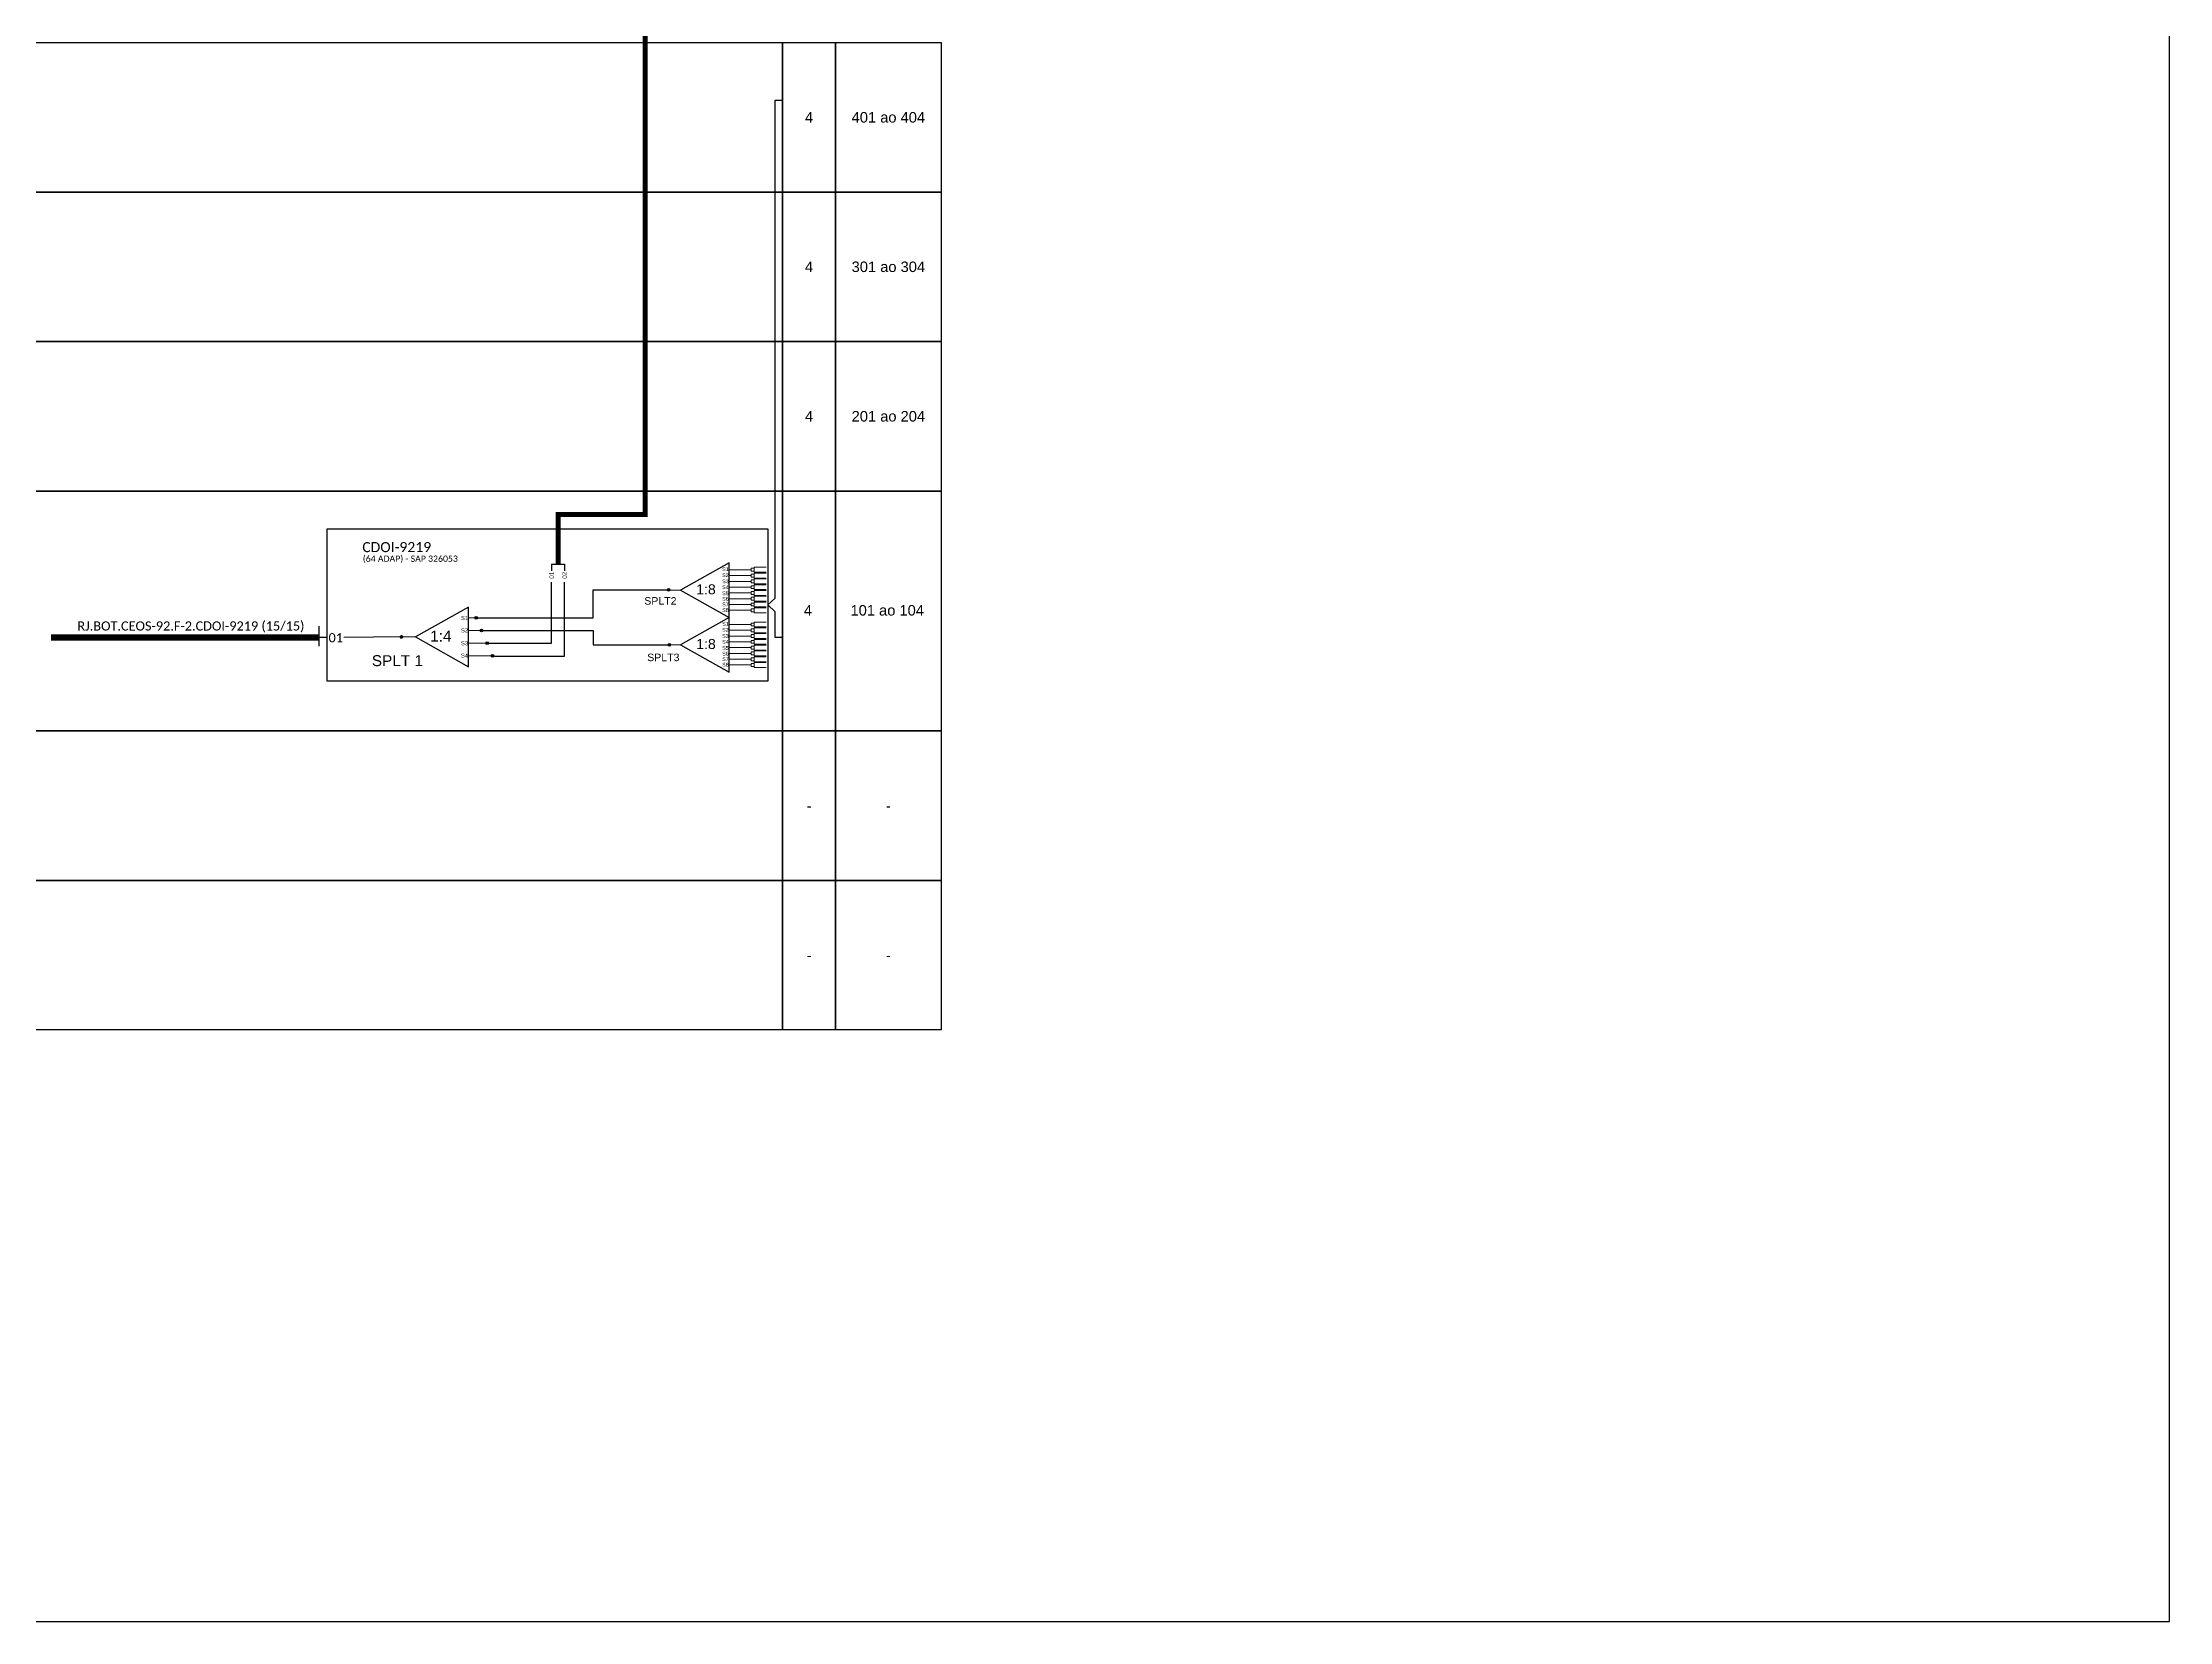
# Model space of a CAD drawing. Extents: x -89 to 749, y 705 to 1299.
# Drawn here: x 283.6 to 749.2, y 705 to 1050.8 of the extents above; entities that cross this region are included whole.
import ezdxf
from ezdxf.enums import TextEntityAlignment as Align

# ---------------------------------------------------------------- set-up
doc = ezdxf.new("R2010")
doc.units = 0
doc.styles.add('ARIAL', font='arial.ttf')
doc.styles.add('WMF-Calibri0', font='calibri.ttf')

# ---------------------------------------------------------------- blocks, each defined once
blk = doc.blocks.new('SPLT_1-4_DIV_DIR')
h = blk.add_hatch(color=3)
h.dxf.hatch_style = 1
edge = h.paths.add_edge_path()
edge.add_arc((13.27, 3.47), 0.242, 0, 360)
h = blk.add_hatch(color=3)
h.dxf.hatch_style = 1
edge = h.paths.add_edge_path()
edge.add_arc((14.27, 1.17), 0.242, 0, 360)
h = blk.add_hatch(color=3)
h.dxf.hatch_style = 1
edge = h.paths.add_edge_path()
edge.add_arc((15.27, -1.14), 0.242, 0, 360)
h = blk.add_hatch(color=3)
h.dxf.hatch_style = 1
edge = h.paths.add_edge_path()
edge.add_arc((16.27, -3.45), 0.242, 0, 360)
at = {"color": 1}
blk.add_lwpolyline([(11.89, 5.45), (2.22, 0), (11.89, -5.45), (11.89, 5.45)], dxfattribs=at)
at = {"color": 1, "lineweight": 0}
blk.add_lwpolyline([(2.22, 0), (0, 0)], dxfattribs=at)
at = {"color": 7, "lineweight": 0}
for points in [[(13.27, 3.47), (11.89, 3.47)], [(11.89, 1.17), (14.27, 1.17)], [(11.89, -1.14), (15.27, -1.14)], [(11.89, -3.45), (16.27, -3.45)]]:
    blk.add_lwpolyline(points, dxfattribs=at)
at = {"color": 3}
for centre in [(13.27, 3.47), (14.27, 1.17), (15.27, -1.14), (16.27, -3.45)]:
    blk.add_circle(centre, 0.242, dxfattribs=at)
at = {"color": 1, "style": 'ARIAL'}
for s, height, p in [('1:4', 2, (4.91, -0.85)), ('S1', 0.75, (10.52, 3.07)), ('S2', 0.75, (10.52, 0.81)), ('S3', 0.75, (10.52, -1.54)), ('S4', 0.75, (10.52, -3.8))]:
    blk.add_text(s, height=height, dxfattribs=at).set_placement(p)
blk = doc.blocks.new('SPLT_1-8_SC-APC')
at = {"color": 1}
blk.add_lwpolyline([(-7.37, -2.1), (-17.04, -7.55), (-7.37, -13), (-7.37, -2.1)], dxfattribs=at)
at = {"color": 3, "lineweight": 0}
for points in [[(-2.99, -3.51), (-7.37, -3.51)], [(-2.41, -3.02), (-2.41, -4)], [(-2.41, -3.02), (0, -3.02)], [(-2.41, -4), (0, -4)], [(-2.41, -4.17), (-2.41, -5.16)], [(-2.41, -4.17), (0, -4.17)], [(-7.37, -4.66), (-2.99, -4.66)], [(-7.37, -5.82), (-2.99, -5.82)], [(-7.37, -6.97), (-2.99, -6.97)], [(-7.37, -8.12), (-2.99, -8.12)], [(-2.41, -5.16), (0, -5.16)], [(-2.41, -5.32), (-2.41, -6.31)], [(-2.41, -5.32), (0, -5.32)], [(-2.41, -6.31), (0, -6.31)], [(-2.41, -6.48), (-2.41, -7.46)], [(-2.41, -6.48), (0, -6.48)], [(-2.41, -7.46), (0, -7.46)], [(-2.41, -7.63), (-2.41, -8.62)], [(-2.41, -7.63), (0, -7.63)], [(-7.37, -9.28), (-2.99, -9.28)], [(-7.37, -10.43), (-2.99, -10.43)], [(-7.37, -11.58), (-2.99, -11.58)], [(-2.41, -8.62), (0, -8.62)], [(-2.41, -8.78), (-2.41, -9.77)], [(-2.41, -8.78), (0, -8.78)], [(-2.41, -9.77), (0, -9.77)], [(-2.41, -9.94), (-2.41, -10.92)], [(-2.41, -9.94), (0, -9.94)], [(-2.41, -10.92), (0, -10.92)], [(-2.41, -11.09), (-2.41, -12.08)], [(-2.41, -11.09), (0, -11.09)], [(-2.41, -12.08), (0, -12.08)]]:
    blk.add_lwpolyline(points, dxfattribs=at)
for points in [[(-2.99, -3.22), (-2.41, -3.22), (-2.41, -3.8), (-2.99, -3.8)], [(-2.99, -4.38), (-2.41, -4.38), (-2.41, -4.95), (-2.99, -4.95)], [(-2.99, -5.53), (-2.41, -5.53), (-2.41, -6.1), (-2.99, -6.1)], [(-2.99, -6.68), (-2.41, -6.68), (-2.41, -7.26), (-2.99, -7.26)], [(-2.99, -7.84), (-2.41, -7.84), (-2.41, -8.41), (-2.99, -8.41)], [(-2.99, -8.99), (-2.41, -8.99), (-2.41, -9.56), (-2.99, -9.56)], [(-2.99, -10.14), (-2.41, -10.14), (-2.41, -10.72), (-2.99, -10.72)], [(-2.99, -11.3), (-2.41, -11.3), (-2.41, -11.87), (-2.99, -11.87)]]:
    blk.add_lwpolyline(points, close=True, dxfattribs=at)
at = {"color": 1, "lineweight": 0}
blk.add_lwpolyline([(-17.04, -7.55), (-19.26, -7.55)], dxfattribs=at)
at = {"color": 1, "style": 'ARIAL'}
for s, height, p in [('S1', 0.75, (-8.74, -3.78)), ('S2', 0.75, (-8.74, -4.97)), ('1:8', 2, (-13.91, -8.4)), ('S3', 0.75, (-8.74, -6.18)), ('S4', 0.75, (-8.74, -7.36)), ('S5', 0.75, (-8.74, -8.57)), ('S6', 0.75, (-8.74, -9.69)), ('S7', 0.75, (-8.74, -10.78)), ('S8', 0.75, (-8.74, -11.9))]:
    blk.add_text(s, height=height, dxfattribs=at).set_placement(p)

msp = doc.modelspace()

# ---------------------------------------------------------------- hatches: boundary and pattern name
h = msp.add_hatch(color=3)
h.dxf.hatch_style = 1
edge = h.paths.add_edge_path()
edge.add_arc((420.67, 930.98), 0.282, 0, 360)
h = msp.add_hatch(color=3)
h.dxf.hatch_style = 1
edge = h.paths.add_edge_path()
edge.add_arc((362.17, 920.66), 0.41, 0, 360)
h = msp.add_hatch(color=3)
h.dxf.hatch_style = 1
edge = h.paths.add_edge_path()
edge.add_arc((420.82, 918.94), 0.282, 0, 360)

# ---------------------------------------------------------------- linework, layer by layer
for points in [[(-89.32, 705.02), (749.25, 705.02), (749.25, 1299.02), (-89.32, 1299.02), (-89.32, 705.02)], [(378.79, 924.84), (404.15, 924.84), (404.15, 930.98), (420.38, 930.98)], [(379.7, 922.07), (404.15, 922.07), (404.15, 918.94), (420.82, 918.94)]]:
    msp.add_lwpolyline(points)
at = {"color": 5, "const_width": 1.1}
msp.add_lwpolyline([(415.51, 1103.78), (415.51, 947.49), (396.45, 947.49), (396.45, 936.61)], dxfattribs=at)
for points in [[(212, 1050.85), (445.62, 1050.85), (445.62, 1018.1), (212, 1018.1)], [(445.62, 1050.85), (457.19, 1050.85), (457.19, 1018.1), (445.62, 1018.1)], [(457.19, 1050.85), (480.34, 1050.85), (480.34, 1018.1), (457.19, 1018.1)], [(212, 1018.1), (445.62, 1018.1), (445.62, 985.36), (212, 985.36)], [(445.62, 1018.1), (457.19, 1018.1), (457.19, 985.36), (445.62, 985.36)], [(457.19, 1018.1), (480.34, 1018.1), (480.34, 985.36), (457.19, 985.36)], [(212, 985.36), (445.62, 985.36), (445.62, 952.62), (212, 952.62)], [(445.62, 985.36), (457.19, 985.36), (457.19, 952.62), (445.62, 952.62)], [(457.19, 985.36), (480.34, 985.36), (480.34, 952.62), (457.19, 952.62)], [(212, 952.62), (445.62, 952.62), (445.62, 900.06), (212, 900.06)], [(445.62, 952.62), (457.19, 952.62), (457.19, 900.06), (445.62, 900.06)], [(457.19, 952.62), (480.34, 952.62), (480.34, 900.06), (457.19, 900.06)], [(212, 900.06), (445.62, 900.06), (445.62, 867.32), (212, 867.32)], [(445.62, 900.06), (457.19, 900.06), (457.19, 867.32), (445.62, 867.32)], [(457.19, 900.06), (480.34, 900.06), (480.34, 867.32), (457.19, 867.32)], [(212, 867.32), (445.62, 867.32), (445.62, 834.57), (212, 834.57)], [(445.62, 867.32), (457.19, 867.32), (457.19, 834.57), (445.62, 834.57)], [(457.19, 867.32), (480.34, 867.32), (480.34, 834.57), (457.19, 834.57)]]:
    msp.add_lwpolyline(points, close=True)
at = {"color": 3}
for points in [[(445.63, 920.5), (443.98, 920.5), (443.98, 926.16), (442.41, 927.67), (443.98, 929.18), (443.98, 1038.24), (445.63, 1038.24)], [(345.95, 920.53), (344.17, 920.53)], [(362.58, 920.67), (349.57, 920.54)]]:
    msp.add_lwpolyline(points, dxfattribs=at)
at = {"color": 1}
msp.add_lwpolyline([(345.88, 944.36), (442.41, 944.36), (442.41, 910.98), (345.88, 910.98)], close=True, dxfattribs=at)
at = {"color": 5}
for points in [[(395.04, 936.61), (395.04, 935.16)], [(395.04, 936.61), (397.87, 936.61)], [(397.87, 936.61), (397.87, 935.16)], [(380.61, 919.3), (395.04, 919.3), (395.04, 932.69)], [(381.81, 916.48), (397.87, 916.48), (397.87, 932.69)], [(378.86, 925.97), (378.86, 925.97)]]:
    msp.add_lwpolyline(points, dxfattribs=at)
at = {"color": 1}
msp.add_lwpolyline([(344.17, 918.67), (344.17, 923.04)], dxfattribs=at)
at = {"color": 1, "const_width": 1.36}
msp.add_lwpolyline([(285.44, 920.54), (344.17, 920.53)], dxfattribs=at)
at = {"color": 3}
for centre in [(420.67, 930.98), (420.82, 918.94)]:
    msp.add_circle(centre, 0.282, dxfattribs=at)

# ---------------------------------------------------------------- block references
at = {"color": 3, "xscale": 1.1, "yscale": 1.1, "zscale": 1.1}
for p in [(442.01, 939.23), (442.01, 927.25)]:
    msp.add_blockref('SPLT_1-8_SC-APC', p, dxfattribs=at)
at = {"xscale": 1.2, "yscale": 1.2, "zscale": 1.2}
msp.add_blockref('SPLT_1-4_DIV_DIR', (362.58, 920.67), dxfattribs=at)

# ---------------------------------------------------------------- texts
at = {"style": 'ARIAL'}
for s, p in [('4', (451.41, 1034.47)), ('401 ao 404', (468.77, 1034.47)), ('4', (451.41, 1001.73)), ('301 ao 304', (468.77, 1001.73)), ('4', (451.41, 968.99)), ('201 ao 204', (468.77, 968.99)), ('4', (451.16, 926.49)), ('101 ao 104', (468.52, 926.49)), ('-', (451.41, 883.69)), ('-', (468.77, 883.69)), ('-', (451.41, 850.94)), ('-', (468.77, 850.94))]:
    msp.add_text(s, height=2.3, dxfattribs=at).set_placement(p, align=Align.MIDDLE_CENTER)
at = {"color": 1, "style": 'WMF-Calibri0'}
for s, height, p in [('CDOI-9219', 2.2, (353.6, 939.23)), ('RJ.BOT.CEOS-92.F-2.CDOI-9219 (15/15)', 2, (291.23, 922.06))]:
    msp.add_text(s, height=height, dxfattribs=at).set_placement(p)
msp.add_text('(64 ADAP) - SAP 326053', height=1.375, dxfattribs=at).set_placement((364.11, 937.11), align=Align.CENTER)
at = {"style": 'ARIAL'}
for s, p in [('01', (395.03, 934.17)), ('02', (397.88, 934.17))]:
    msp.add_text(s, height=0.992, rotation=90, dxfattribs=at).set_placement(p, align=Align.MIDDLE_CENTER)
for s, p in [('SPLT2', (418.86, 927.73)), ('SPLT3', (419.51, 915.35))]:
    msp.add_text(s, height=1.65, dxfattribs=at).set_placement(p, align=Align.CENTER)
at = {"style": 'WMF-Calibri0'}
msp.add_text('01', height=2, dxfattribs=at).set_placement((346.21, 919.49))
at = {"color": 7, "style": 'ARIAL'}
msp.add_text('SPLT 1', height=2.4, dxfattribs=at).set_placement((355.69, 914.26))

doc.saveas('drawing.dxf')
